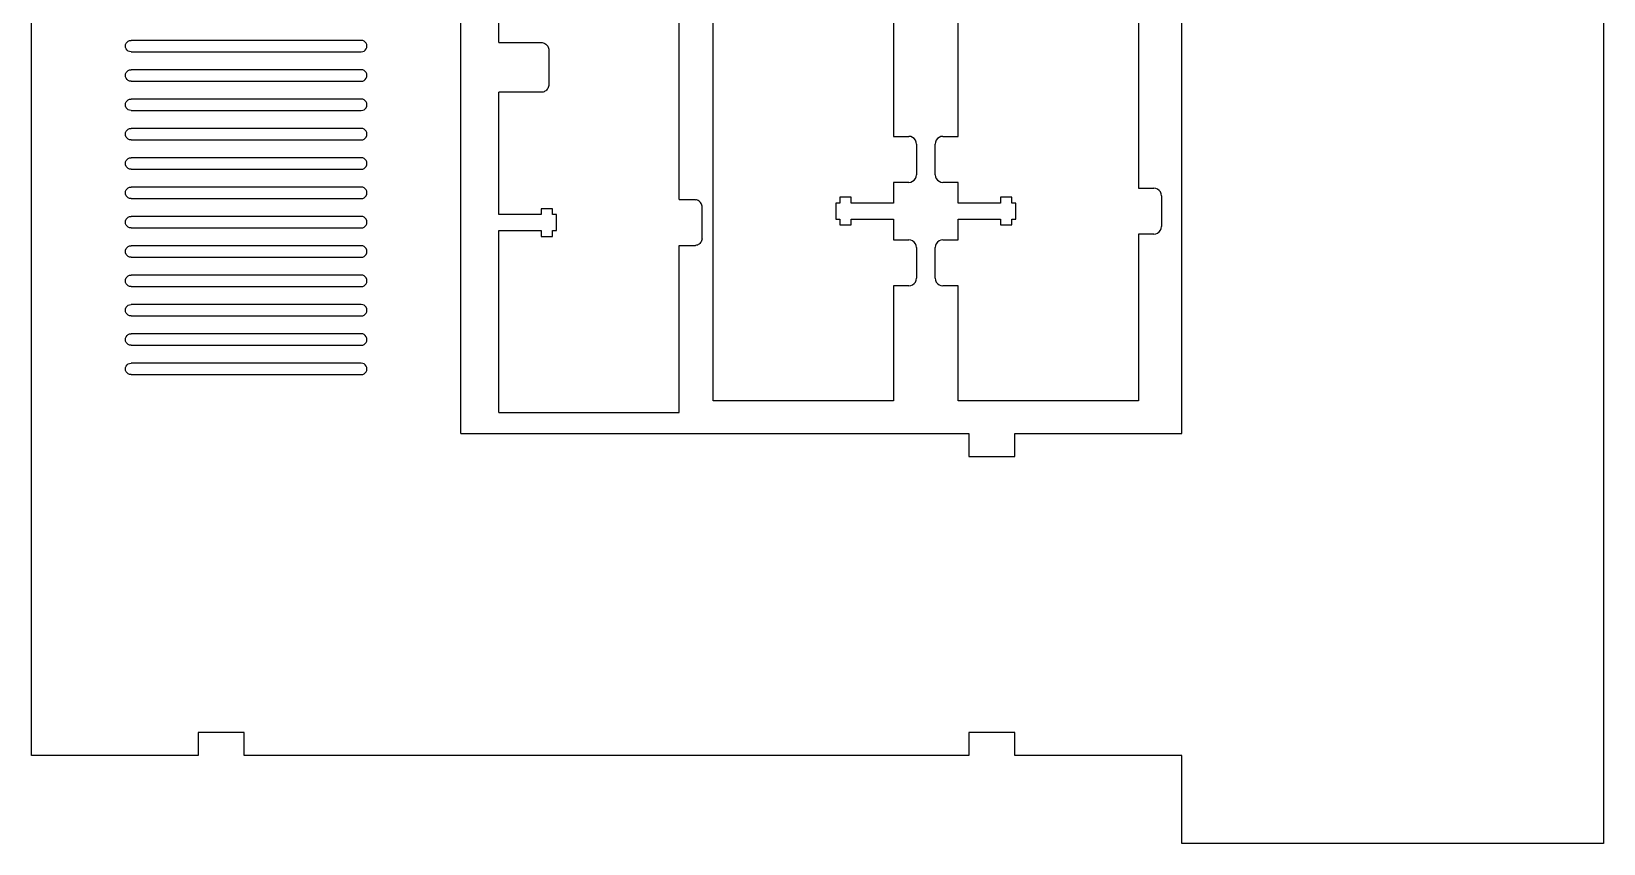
# Model space of a CAD drawing. Header units: metres. Extents: x 1790 to 2200, y -834 to -412.
# Drawn here: x 1790.3 to 2200.3, y -833.7 to -621.8 of the extents above; entities that cross this region are included whole.
import ezdxf

# ---------------------------------------------------------------- set-up
doc = ezdxf.new("R2010")
doc.units = ezdxf.units.M

msp = doc.modelspace()

# ---------------------------------------------------------------- linework, layer by layer
for p, q in [((1790.3, -810.7, 6), (1790.3, -412.2, 6)), ((2200.3, -412.2, 6), (2200.3, -833.7, 6)), ((1902.3, -726.7, 6), (1902.3, -479.2, 6)), ((2090.3, -726.7, 6), (2090.3, -479.2, 6)), ((1814.8, -625.65, 6), (1814.85, -625.27, 6)), ((1814.85, -626.04, 6), (1814.8, -625.65, 6)), ((1814.85, -625.27, 6), (1815, -624.9, 6)), ((1815, -626.4, 6), (1814.85, -626.04, 6)), ((1815, -624.9, 6), (1815.24, -624.59, 6)), ((1815.24, -626.72, 6), (1815, -626.4, 6)), ((1815.24, -624.59, 6), (1815.55, -624.36, 6)), ((1815.55, -626.95, 6), (1815.24, -626.72, 6)), ((1815.55, -624.36, 6), (1815.91, -624.21, 6)), ((1815.91, -627.1, 6), (1815.55, -626.95, 6)), ((1815.91, -624.21, 6), (1816.3, -624.15, 6)), ((1816.3, -627.15, 6), (1815.91, -627.1, 6)), ((1876.3, -624.15, 6), (1816.3, -624.15, 6)), ((1816.3, -627.15, 6), (1876.3, -627.15, 6)), ((1876.69, -624.21, 6), (1876.3, -624.15, 6)), ((1876.3, -627.15, 6), (1876.69, -627.1, 6)), ((1877.05, -624.36, 6), (1876.69, -624.21, 6)), ((1876.69, -627.1, 6), (1877.05, -626.95, 6)), ((1877.36, -624.59, 6), (1877.05, -624.36, 6)), ((1877.05, -626.95, 6), (1877.36, -626.72, 6)), ((1877.6, -624.9, 6), (1877.36, -624.59, 6)), ((1877.36, -626.72, 6), (1877.6, -626.4, 6)), ((1877.75, -625.27, 6), (1877.6, -624.9, 6)), ((1877.6, -626.4, 6), (1877.75, -626.04, 6)), ((1877.8, -625.65, 6), (1877.75, -625.27, 6)), ((1877.75, -626.04, 6), (1877.8, -625.65, 6)), ((1814.8, -633.31, 6), (1814.85, -632.92, 6)), ((1814.85, -633.7, 6), (1814.8, -633.31, 6)), ((1814.85, -632.92, 6), (1815, -632.56, 6)), ((1815, -634.06, 6), (1814.85, -633.7, 6)), ((1815, -632.56, 6), (1815.24, -632.25, 6)), ((1815.24, -634.37, 6), (1815, -634.06, 6)), ((1815.24, -632.25, 6), (1815.55, -632.01, 6)), ((1815.55, -634.61, 6), (1815.24, -634.37, 6)), ((1815.55, -632.01, 6), (1815.91, -631.86, 6)), ((1815.91, -634.76, 6), (1815.55, -634.61, 6)), ((1815.91, -631.86, 6), (1816.3, -631.81, 6)), ((1816.3, -634.81, 6), (1815.91, -634.76, 6)), ((1876.3, -631.81, 6), (1816.3, -631.81, 6)), ((1816.3, -634.81, 6), (1876.3, -634.81, 6)), ((1876.69, -631.86, 6), (1876.3, -631.81, 6)), ((1876.3, -634.81, 6), (1876.69, -634.76, 6)), ((1877.05, -632.01, 6), (1876.69, -631.86, 6)), ((1876.69, -634.76, 6), (1877.05, -634.61, 6)), ((1877.36, -632.25, 6), (1877.05, -632.01, 6)), ((1877.05, -634.61, 6), (1877.36, -634.37, 6)), ((1877.6, -632.56, 6), (1877.36, -632.25, 6)), ((1877.36, -634.37, 6), (1877.6, -634.06, 6)), ((1877.75, -632.92, 6), (1877.6, -632.56, 6)), ((1877.6, -634.06, 6), (1877.75, -633.7, 6)), ((1877.8, -633.31, 6), (1877.75, -632.92, 6)), ((1877.75, -633.7, 6), (1877.8, -633.31, 6)), ((1815.55, -639.67, 6), (1815.91, -639.52, 6)), ((1815.91, -639.52, 6), (1816.3, -639.47, 6)), ((1876.3, -639.47, 6), (1816.3, -639.47, 6)), ((1876.69, -639.52, 6), (1876.3, -639.47, 6)), ((1877.05, -639.67, 6), (1876.69, -639.52, 6)), ((1814.8, -640.97, 6), (1814.85, -640.58, 6)), ((1814.85, -641.35, 6), (1814.8, -640.97, 6)), ((1814.85, -640.58, 6), (1815, -640.22, 6)), ((1815, -641.72, 6), (1814.85, -641.35, 6)), ((1815, -640.22, 6), (1815.24, -639.91, 6)), ((1815.24, -642.03, 6), (1815, -641.72, 6)), ((1815.24, -639.91, 6), (1815.55, -639.67, 6)), ((1815.55, -642.27, 6), (1815.24, -642.03, 6)), ((1815.91, -642.41, 6), (1815.55, -642.27, 6)), ((1816.3, -642.47, 6), (1815.91, -642.41, 6)), ((1816.3, -642.47, 6), (1876.3, -642.47, 6)), ((1876.3, -642.47, 6), (1876.69, -642.41, 6)), ((1876.69, -642.41, 6), (1877.05, -642.27, 6)), ((1877.36, -639.91, 6), (1877.05, -639.67, 6)), ((1877.05, -642.27, 6), (1877.36, -642.03, 6)), ((1877.6, -640.22, 6), (1877.36, -639.91, 6)), ((1877.36, -642.03, 6), (1877.6, -641.72, 6)), ((1877.75, -640.58, 6), (1877.6, -640.22, 6)), ((1877.6, -641.72, 6), (1877.75, -641.35, 6)), ((1877.8, -640.97, 6), (1877.75, -640.58, 6)), ((1877.75, -641.35, 6), (1877.8, -640.97, 6)), ((1815, -647.87, 6), (1815.24, -647.56, 6)), ((1815.24, -647.56, 6), (1815.55, -647.32, 6)), ((1815.55, -647.32, 6), (1815.91, -647.17, 6)), ((1815.91, -647.17, 6), (1816.3, -647.12, 6)), ((1876.3, -647.12, 6), (1816.3, -647.12, 6)), ((1876.69, -647.17, 6), (1876.3, -647.12, 6)), ((1877.05, -647.32, 6), (1876.69, -647.17, 6)), ((1877.36, -647.56, 6), (1877.05, -647.32, 6)), ((1877.6, -647.87, 6), (1877.36, -647.56, 6)), ((1814.8, -648.62, 6), (1814.85, -648.23, 6)), ((1814.85, -649.01, 6), (1814.8, -648.62, 6)), ((1814.85, -648.23, 6), (1815, -647.87, 6)), ((1815, -649.37, 6), (1814.85, -649.01, 6)), ((1815.24, -649.68, 6), (1815, -649.37, 6)), ((1815.55, -649.92, 6), (1815.24, -649.68, 6)), ((1815.91, -650.07, 6), (1815.55, -649.92, 6)), ((1816.3, -650.12, 6), (1815.91, -650.07, 6)), ((1816.3, -650.12, 6), (1876.3, -650.12, 6)), ((1876.3, -650.12, 6), (1876.69, -650.07, 6)), ((1876.69, -650.07, 6), (1877.05, -649.92, 6)), ((1877.05, -649.92, 6), (1877.36, -649.68, 6)), ((1877.36, -649.68, 6), (1877.6, -649.37, 6)), ((1877.75, -648.23, 6), (1877.6, -647.87, 6)), ((1877.6, -649.37, 6), (1877.75, -649.01, 6)), ((1877.8, -648.62, 6), (1877.75, -648.23, 6)), ((1877.75, -649.01, 6), (1877.8, -648.62, 6)), ((1814.8, -656.28, 6), (1814.85, -655.89, 6)), ((1814.85, -655.89, 6), (1815, -655.53, 6)), ((1815, -655.53, 6), (1815.24, -655.22, 6)), ((1815.24, -655.22, 6), (1815.55, -654.98, 6)), ((1815.55, -654.98, 6), (1815.91, -654.83, 6)), ((1815.91, -654.83, 6), (1816.3, -654.78, 6)), ((1876.3, -654.78, 6), (1816.3, -654.78, 6)), ((1876.69, -654.83, 6), (1876.3, -654.78, 6)), ((1877.05, -654.98, 6), (1876.69, -654.83, 6)), ((1877.36, -655.22, 6), (1877.05, -654.98, 6)), ((1877.6, -655.53, 6), (1877.36, -655.22, 6)), ((1877.75, -655.89, 6), (1877.6, -655.53, 6)), ((1877.8, -656.28, 6), (1877.75, -655.89, 6)), ((1814.85, -656.67, 6), (1814.8, -656.28, 6)), ((1815, -657.03, 6), (1814.85, -656.67, 6)), ((1815.24, -657.34, 6), (1815, -657.03, 6)), ((1815.55, -657.58, 6), (1815.24, -657.34, 6)), ((1815.91, -657.73, 6), (1815.55, -657.58, 6)), ((1816.3, -657.78, 6), (1815.91, -657.73, 6)), ((1816.3, -657.78, 6), (1876.3, -657.78, 6)), ((1876.3, -657.78, 6), (1876.69, -657.73, 6)), ((1876.69, -657.73, 6), (1877.05, -657.58, 6)), ((1877.05, -657.58, 6), (1877.36, -657.34, 6)), ((1877.36, -657.34, 6), (1877.6, -657.03, 6)), ((1877.6, -657.03, 6), (1877.75, -656.67, 6)), ((1877.75, -656.67, 6), (1877.8, -656.28, 6)), ((1814.8, -663.93, 6), (1814.85, -663.54, 6)), ((1814.85, -664.32, 6), (1814.8, -663.93, 6)), ((1814.85, -663.54, 6), (1815, -663.18, 6)), ((1815, -663.18, 6), (1815.24, -662.87, 6)), ((1815.24, -662.87, 6), (1815.55, -662.63, 6)), ((1815.55, -662.63, 6), (1815.91, -662.48, 6)), ((1815.91, -662.48, 6), (1816.3, -662.43, 6)), ((1876.3, -662.43, 6), (1816.3, -662.43, 6)), ((1876.69, -662.48, 6), (1876.3, -662.43, 6)), ((1877.05, -662.63, 6), (1876.69, -662.48, 6)), ((1877.36, -662.87, 6), (1877.05, -662.63, 6)), ((1877.6, -663.18, 6), (1877.36, -662.87, 6)), ((1877.75, -663.54, 6), (1877.6, -663.18, 6)), ((1877.8, -663.93, 6), (1877.75, -663.54, 6)), ((1877.75, -664.32, 6), (1877.8, -663.93, 6)), ((1815, -664.68, 6), (1814.85, -664.32, 6)), ((1815.24, -664.99, 6), (1815, -664.68, 6)), ((1815.55, -665.23, 6), (1815.24, -664.99, 6)), ((1815.91, -665.38, 6), (1815.55, -665.23, 6)), ((1816.3, -665.43, 6), (1815.91, -665.38, 6)), ((1816.3, -665.43, 6), (1876.3, -665.43, 6)), ((1876.3, -665.43, 6), (1876.69, -665.38, 6)), ((1876.69, -665.38, 6), (1877.05, -665.23, 6)), ((1877.05, -665.23, 6), (1877.36, -664.99, 6)), ((1877.36, -664.99, 6), (1877.6, -664.68, 6)), ((1877.6, -664.68, 6), (1877.75, -664.32, 6)), ((1814.8, -671.59, 6), (1814.85, -671.2, 6)), ((1814.85, -671.98, 6), (1814.8, -671.59, 6)), ((1814.85, -671.2, 6), (1815, -670.84, 6)), ((1815, -672.34, 6), (1814.85, -671.98, 6)), ((1815, -670.84, 6), (1815.24, -670.53, 6)), ((1815.24, -672.65, 6), (1815, -672.34, 6)), ((1815.24, -670.53, 6), (1815.55, -670.29, 6)), ((1815.55, -670.29, 6), (1815.91, -670.14, 6)), ((1815.91, -670.14, 6), (1816.3, -670.09, 6)), ((1876.3, -670.09, 6), (1816.3, -670.09, 6)), ((1876.69, -670.14, 6), (1876.3, -670.09, 6)), ((1877.05, -670.29, 6), (1876.69, -670.14, 6)), ((1877.36, -670.53, 6), (1877.05, -670.29, 6)), ((1877.6, -670.84, 6), (1877.36, -670.53, 6)), ((1877.36, -672.65, 6), (1877.6, -672.34, 6)), ((1877.75, -671.2, 6), (1877.6, -670.84, 6)), ((1877.6, -672.34, 6), (1877.75, -671.98, 6)), ((1877.8, -671.59, 6), (1877.75, -671.2, 6)), ((1877.75, -671.98, 6), (1877.8, -671.59, 6)), ((1815.55, -672.89, 6), (1815.24, -672.65, 6)), ((1815.91, -673.04, 6), (1815.55, -672.89, 6)), ((1816.3, -673.09, 6), (1815.91, -673.04, 6)), ((1816.3, -673.09, 6), (1876.3, -673.09, 6)), ((1876.3, -673.09, 6), (1876.69, -673.04, 6)), ((1876.69, -673.04, 6), (1877.05, -672.89, 6)), ((1877.05, -672.89, 6), (1877.36, -672.65, 6)), ((1814.8, -679.24, 6), (1814.85, -678.86, 6)), ((1814.85, -679.63, 6), (1814.8, -679.24, 6)), ((1814.85, -678.86, 6), (1815, -678.49, 6)), ((1815, -679.99, 6), (1814.85, -679.63, 6)), ((1815, -678.49, 6), (1815.24, -678.18, 6)), ((1815.24, -680.3, 6), (1815, -679.99, 6)), ((1815.24, -678.18, 6), (1815.55, -677.94, 6)), ((1815.55, -680.54, 6), (1815.24, -680.3, 6)), ((1815.55, -677.94, 6), (1815.91, -677.79, 6)), ((1815.91, -680.69, 6), (1815.55, -680.54, 6)), ((1815.91, -677.79, 6), (1816.3, -677.74, 6)), ((1876.3, -677.74, 6), (1816.3, -677.74, 6)), ((1876.69, -677.79, 6), (1876.3, -677.74, 6)), ((1877.05, -677.94, 6), (1876.69, -677.79, 6)), ((1876.69, -680.69, 6), (1877.05, -680.54, 6)), ((1877.36, -678.18, 6), (1877.05, -677.94, 6)), ((1877.05, -680.54, 6), (1877.36, -680.3, 6)), ((1877.6, -678.49, 6), (1877.36, -678.18, 6)), ((1877.36, -680.3, 6), (1877.6, -679.99, 6)), ((1877.75, -678.86, 6), (1877.6, -678.49, 6)), ((1877.6, -679.99, 6), (1877.75, -679.63, 6)), ((1877.8, -679.24, 6), (1877.75, -678.86, 6)), ((1877.75, -679.63, 6), (1877.8, -679.24, 6)), ((1816.3, -680.74, 6), (1815.91, -680.69, 6)), ((1816.3, -680.74, 6), (1876.3, -680.74, 6)), ((1876.3, -680.74, 6), (1876.69, -680.69, 6)), ((1814.8, -686.9, 6), (1814.85, -686.51, 6)), ((1814.85, -687.29, 6), (1814.8, -686.9, 6)), ((1814.85, -686.51, 6), (1815, -686.15, 6)), ((1815, -687.65, 6), (1814.85, -687.29, 6)), ((1815, -686.15, 6), (1815.24, -685.84, 6)), ((1815.24, -687.96, 6), (1815, -687.65, 6)), ((1815.24, -685.84, 6), (1815.55, -685.6, 6)), ((1815.55, -688.2, 6), (1815.24, -687.96, 6)), ((1815.55, -685.6, 6), (1815.91, -685.45, 6)), ((1815.91, -688.35, 6), (1815.55, -688.2, 6)), ((1815.91, -685.45, 6), (1816.3, -685.4, 6)), ((1816.3, -688.4, 6), (1815.91, -688.35, 6)), ((1876.3, -685.4, 6), (1816.3, -685.4, 6)), ((1816.3, -688.4, 6), (1876.3, -688.4, 6)), ((1876.69, -685.45, 6), (1876.3, -685.4, 6)), ((1876.3, -688.4, 6), (1876.69, -688.35, 6)), ((1877.05, -685.6, 6), (1876.69, -685.45, 6)), ((1876.69, -688.35, 6), (1877.05, -688.2, 6)), ((1877.36, -685.84, 6), (1877.05, -685.6, 6)), ((1877.05, -688.2, 6), (1877.36, -687.96, 6)), ((1877.6, -686.15, 6), (1877.36, -685.84, 6)), ((1877.36, -687.96, 6), (1877.6, -687.65, 6)), ((1877.75, -686.51, 6), (1877.6, -686.15, 6)), ((1877.6, -687.65, 6), (1877.75, -687.29, 6)), ((1877.8, -686.9, 6), (1877.75, -686.51, 6)), ((1877.75, -687.29, 6), (1877.8, -686.9, 6)), ((1814.8, -694.55, 6), (1814.85, -694.17, 6)), ((1814.85, -694.94, 6), (1814.8, -694.55, 6)), ((1814.85, -694.17, 6), (1815, -693.8, 6)), ((1815, -695.3, 6), (1814.85, -694.94, 6)), ((1815, -693.8, 6), (1815.24, -693.49, 6)), ((1815.24, -695.62, 6), (1815, -695.3, 6)), ((1815.24, -693.49, 6), (1815.55, -693.26, 6)), ((1815.55, -695.85, 6), (1815.24, -695.62, 6)), ((1815.55, -693.26, 6), (1815.91, -693.11, 6)), ((1815.91, -696, 6), (1815.55, -695.85, 6)), ((1815.91, -693.11, 6), (1816.3, -693.05, 6)), ((1816.3, -696.05, 6), (1815.91, -696, 6)), ((1876.3, -693.05, 6), (1816.3, -693.05, 6)), ((1816.3, -696.05, 6), (1876.3, -696.05, 6)), ((1876.69, -693.11, 6), (1876.3, -693.05, 6)), ((1876.3, -696.05, 6), (1876.69, -696, 6)), ((1877.05, -693.26, 6), (1876.69, -693.11, 6)), ((1876.69, -696, 6), (1877.05, -695.85, 6)), ((1877.36, -693.49, 6), (1877.05, -693.26, 6)), ((1877.05, -695.85, 6), (1877.36, -695.62, 6)), ((1877.6, -693.8, 6), (1877.36, -693.49, 6)), ((1877.36, -695.62, 6), (1877.6, -695.3, 6)), ((1877.75, -694.17, 6), (1877.6, -693.8, 6)), ((1877.6, -695.3, 6), (1877.75, -694.94, 6)), ((1877.8, -694.55, 6), (1877.75, -694.17, 6)), ((1877.75, -694.94, 6), (1877.8, -694.55, 6)), ((1815.24, -701.15, 6), (1815.55, -700.91, 6)), ((1815.55, -700.91, 6), (1815.91, -700.76, 6)), ((1815.91, -700.76, 6), (1816.3, -700.71, 6)), ((1876.3, -700.71, 6), (1816.3, -700.71, 6)), ((1876.69, -700.76, 6), (1876.3, -700.71, 6)), ((1877.05, -700.91, 6), (1876.69, -700.76, 6)), ((1877.36, -701.15, 6), (1877.05, -700.91, 6)), ((1814.8, -702.21, 6), (1814.85, -701.82, 6)), ((1814.85, -702.6, 6), (1814.8, -702.21, 6)), ((1814.85, -701.82, 6), (1815, -701.46, 6)), ((1815, -702.96, 6), (1814.85, -702.6, 6)), ((1815, -701.46, 6), (1815.24, -701.15, 6)), ((1815.24, -703.27, 6), (1815, -702.96, 6)), ((1815.55, -703.51, 6), (1815.24, -703.27, 6)), ((1815.91, -703.66, 6), (1815.55, -703.51, 6)), ((1816.3, -703.71, 6), (1815.91, -703.66, 6)), ((1816.3, -703.71, 6), (1876.3, -703.71, 6)), ((1876.3, -703.71, 6), (1876.69, -703.66, 6)), ((1876.69, -703.66, 6), (1877.05, -703.51, 6)), ((1877.05, -703.51, 6), (1877.36, -703.27, 6)), ((1877.6, -701.46, 6), (1877.36, -701.15, 6)), ((1877.36, -703.27, 6), (1877.6, -702.96, 6)), ((1877.75, -701.82, 6), (1877.6, -701.46, 6)), ((1877.6, -702.96, 6), (1877.75, -702.6, 6)), ((1877.8, -702.21, 6), (1877.75, -701.82, 6)), ((1877.75, -702.6, 6), (1877.8, -702.21, 6)), ((1814.85, -709.48, 6), (1815, -709.12, 6)), ((1815, -709.12, 6), (1815.24, -708.81, 6)), ((1815.24, -708.81, 6), (1815.55, -708.57, 6)), ((1815.55, -708.57, 6), (1815.91, -708.42, 6)), ((1815.91, -708.42, 6), (1816.3, -708.37, 6)), ((1876.3, -708.37, 6), (1816.3, -708.37, 6)), ((1876.69, -708.42, 6), (1876.3, -708.37, 6)), ((1877.05, -708.57, 6), (1876.69, -708.42, 6)), ((1877.36, -708.81, 6), (1877.05, -708.57, 6)), ((1877.6, -709.12, 6), (1877.36, -708.81, 6)), ((1877.75, -709.48, 6), (1877.6, -709.12, 6)), ((1814.8, -709.87, 6), (1814.85, -709.48, 6)), ((1814.85, -710.25, 6), (1814.8, -709.87, 6)), ((1815, -710.62, 6), (1814.85, -710.25, 6)), ((1815.24, -710.93, 6), (1815, -710.62, 6)), ((1815.55, -711.16, 6), (1815.24, -710.93, 6)), ((1815.91, -711.31, 6), (1815.55, -711.16, 6)), ((1816.3, -711.37, 6), (1815.91, -711.31, 6)), ((1816.3, -711.37, 6), (1876.3, -711.37, 6)), ((1876.3, -711.37, 6), (1876.69, -711.31, 6)), ((1876.69, -711.31, 6), (1877.05, -711.16, 6)), ((1877.05, -711.16, 6), (1877.36, -710.93, 6)), ((1877.36, -710.93, 6), (1877.6, -710.62, 6)), ((1877.6, -710.62, 6), (1877.75, -710.25, 6)), ((1877.8, -709.87, 6), (1877.75, -709.48, 6)), ((1877.75, -710.25, 6), (1877.8, -709.87, 6)), ((1902.3, -726.7, 6), (2034.8, -726.7, 6)), ((2034.8, -726.7, 6), (2034.8, -732.7, 6)), ((2046.8, -732.7, 6), (2046.8, -726.7, 6)), ((2046.8, -726.7, 6), (2090.3, -726.7, 6)), ((2034.8, -732.7, 6), (2046.8, -732.7, 6)), ((1845.8, -804.7, 6), (1833.8, -804.7, 6)), ((1833.8, -804.7, 6), (1833.8, -810.7, 6)), ((1845.8, -810.7, 6), (1845.8, -804.7, 6)), ((2046.8, -804.7, 6), (2034.8, -804.7, 6)), ((2034.8, -804.7, 6), (2034.8, -810.7, 6)), ((2046.8, -810.7, 6), (2046.8, -804.7, 6)), ((1833.8, -810.7, 6), (1790.3, -810.7, 6)), ((2034.8, -810.7, 6), (1845.8, -810.7, 6)), ((2090.3, -810.7, 6), (2046.8, -810.7, 6)), ((2090.3, -833.7, 6), (2090.3, -810.7, 6)), ((2200.3, -833.7, 6), (2090.3, -833.7, 6))]:
    msp.add_line(p, q)
at = {"layer": '1'}
for p, q in [((2015.11, -487.2, 6), (2015.11, -649.2, 6)), ((1968.11, -718.2, 6), (1968.11, -612.2, 6)), ((2015.11, -649.2, 6), (2017.11, -649.2, 6)), ((2017.11, -649.2, 6), (2019.11, -649.2, 6)), ((2019.63, -649.27, 6), (2019.11, -649.2, 6)), ((2020.11, -649.47, 6), (2019.63, -649.27, 6)), ((2020.53, -649.79, 6), (2020.11, -649.47, 6)), ((2020.85, -650.2, 6), (2020.53, -649.79, 6)), ((2021.05, -650.68, 6), (2020.85, -650.2, 6)), ((2021.11, -651.2, 6), (2021.05, -650.68, 6)), ((2021.11, -651.2, 6), (2021.11, -659.2, 6)), ((2020.85, -660.2, 6), (2021.05, -659.72, 6)), ((2021.05, -659.72, 6), (2021.11, -659.2, 6)), ((2015.11, -661.2, 6), (2015.11, -666.6, 6)), ((2017.11, -661.2, 6), (2015.11, -661.2, 6)), ((2019.11, -661.2, 6), (2017.11, -661.2, 6)), ((2019.11, -661.2, 6), (2019.63, -661.13, 6)), ((2019.63, -661.13, 6), (2020.11, -660.93, 6)), ((2020.11, -660.93, 6), (2020.53, -660.61, 6)), ((2020.53, -660.61, 6), (2020.85, -660.2, 6)), ((2000.11, -666.6, 6), (2000.11, -670.8, 6)), ((2001.11, -666.6, 6), (2000.11, -666.6, 6)), ((2001.11, -665.1, 6), (2001.11, -666.6, 6)), ((2004.11, -665.1, 6), (2001.11, -665.1, 6)), ((2004.11, -666.6, 6), (2004.11, -665.1, 6)), ((2015.11, -666.6, 6), (2004.11, -666.6, 6)), ((2000.11, -670.8, 6), (2001.11, -670.8, 6)), ((2001.11, -670.8, 6), (2001.11, -672.3, 6)), ((2001.11, -672.3, 6), (2004.11, -672.3, 6)), ((2004.11, -670.8, 6), (2015.11, -670.8, 6)), ((2004.11, -672.3, 6), (2004.11, -670.8, 6)), ((2015.11, -670.8, 6), (2015.11, -676.2, 6)), ((2015.11, -676.2, 6), (2017.11, -676.2, 6)), ((2017.11, -676.2, 6), (2019.11, -676.2, 6)), ((2019.63, -676.27, 6), (2019.11, -676.2, 6)), ((2020.11, -676.47, 6), (2019.63, -676.27, 6)), ((2020.53, -676.79, 6), (2020.11, -676.47, 6)), ((2020.85, -677.2, 6), (2020.53, -676.79, 6)), ((2021.05, -677.68, 6), (2020.85, -677.2, 6)), ((2021.11, -678.2, 6), (2021.05, -677.68, 6)), ((2021.11, -678.2, 6), (2021.11, -686.2, 6)), ((2015.11, -688.2, 6), (2015.11, -718.2, 6)), ((2017.11, -688.2, 6), (2015.11, -688.2, 6)), ((2019.11, -688.2, 6), (2017.11, -688.2, 6)), ((2019.11, -688.2, 6), (2019.63, -688.13, 6)), ((2019.63, -688.13, 6), (2020.11, -687.93, 6)), ((2020.11, -687.93, 6), (2020.53, -687.61, 6)), ((2020.53, -687.61, 6), (2020.85, -687.2, 6)), ((2020.85, -687.2, 6), (2021.05, -686.72, 6)), ((2021.05, -686.72, 6), (2021.11, -686.2, 6)), ((2015.11, -718.2, 6), (1968.11, -718.2, 6))]:
    msp.add_line(p, q, dxfattribs=at)
at = {"layer": '2'}
for p, q in [((1959.21, -665.7, 6), (1959.21, -414.2, 6)), ((1912.21, -624.7, 6), (1912.21, -572.7, 6)), ((1912.21, -624.7, 6), (1923.21, -624.7, 6)), ((1923.21, -624.7, 6), (1923.48, -624.72, 6)), ((1923.48, -624.72, 6), (1923.73, -624.77, 6)), ((1923.73, -624.77, 6), (1923.98, -624.85, 6)), ((1923.98, -624.85, 6), (1924.21, -624.97, 6)), ((1924.21, -624.97, 6), (1924.43, -625.11, 6)), ((1924.43, -625.11, 6), (1924.63, -625.29, 6)), ((1924.63, -625.29, 6), (1924.8, -625.48, 6)), ((1924.8, -625.48, 6), (1924.95, -625.7, 6)), ((1924.95, -625.7, 6), (1925.06, -625.93, 6)), ((1925.06, -625.93, 6), (1925.15, -626.18, 6)), ((1925.15, -626.18, 6), (1925.2, -626.44, 6)), ((1925.2, -626.44, 6), (1925.21, -626.7, 6)), ((1925.21, -626.7, 6), (1925.21, -635.7, 6)), ((1912.21, -669.6, 6), (1912.21, -637.7, 6)), ((1923.21, -637.7, 6), (1912.21, -637.7, 6)), ((1923.48, -637.68, 6), (1923.21, -637.7, 6)), ((1923.73, -637.63, 6), (1923.48, -637.68, 6)), ((1923.98, -637.55, 6), (1923.73, -637.63, 6)), ((1924.21, -637.43, 6), (1923.98, -637.55, 6)), ((1924.43, -637.29, 6), (1924.21, -637.43, 6)), ((1924.63, -637.11, 6), (1924.43, -637.29, 6)), ((1924.8, -636.92, 6), (1924.63, -637.11, 6)), ((1924.95, -636.7, 6), (1924.8, -636.92, 6)), ((1925.06, -636.47, 6), (1924.95, -636.7, 6)), ((1925.15, -636.22, 6), (1925.06, -636.47, 6)), ((1925.2, -635.96, 6), (1925.15, -636.22, 6)), ((1925.21, -635.7, 6), (1925.2, -635.96, 6)), ((1923.21, -668.1, 6), (1923.21, -669.6, 6)), ((1926.21, -668.1, 6), (1923.21, -668.1, 6)), ((1926.21, -669.6, 6), (1926.21, -668.1, 6)), ((1959.21, -665.7, 6), (1963.21, -665.7, 6)), ((1963.21, -665.7, 6), (1963.48, -665.72, 6)), ((1963.73, -665.77, 6), (1963.48, -665.72, 6)), ((1963.98, -665.85, 6), (1963.73, -665.77, 6)), ((1964.21, -665.97, 6), (1963.98, -665.85, 6)), ((1964.43, -666.11, 6), (1964.21, -665.97, 6)), ((1964.63, -666.29, 6), (1964.43, -666.11, 6)), ((1964.8, -666.48, 6), (1964.63, -666.29, 6)), ((1964.95, -666.7, 6), (1964.8, -666.48, 6)), ((1965.06, -666.93, 6), (1964.95, -666.7, 6)), ((1965.15, -667.18, 6), (1965.06, -666.93, 6)), ((1965.2, -667.44, 6), (1965.15, -667.18, 6)), ((1965.21, -667.7, 6), (1965.2, -667.44, 6)), ((1965.21, -675.7, 6), (1965.21, -667.7, 6)), ((1923.21, -669.6, 6), (1912.21, -669.6, 6)), ((1927.21, -669.6, 6), (1926.21, -669.6, 6)), ((1927.21, -673.8, 6), (1927.21, -669.6, 6)), ((1912.21, -721.2, 6), (1912.21, -673.8, 6)), ((1912.21, -673.8, 6), (1923.21, -673.8, 6)), ((1923.21, -673.8, 6), (1923.21, -675.3, 6)), ((1923.21, -675.3, 6), (1926.21, -675.3, 6)), ((1926.21, -675.3, 6), (1926.21, -673.8, 6)), ((1926.21, -673.8, 6), (1927.21, -673.8, 6)), ((1965.06, -676.47, 6), (1964.95, -676.7, 6)), ((1965.15, -676.22, 6), (1965.06, -676.47, 6)), ((1965.2, -675.96, 6), (1965.15, -676.22, 6)), ((1965.2, -675.96, 6), (1965.21, -675.7, 6)), ((1959.21, -677.7, 6), (1963.21, -677.7, 6)), ((1959.21, -721.2, 6), (1959.21, -677.7, 6)), ((1963.21, -677.7, 6), (1963.48, -677.68, 6)), ((1963.73, -677.63, 6), (1963.48, -677.68, 6)), ((1963.98, -677.55, 6), (1963.73, -677.63, 6)), ((1964.21, -677.43, 6), (1963.98, -677.55, 6)), ((1964.43, -677.29, 6), (1964.21, -677.43, 6)), ((1964.63, -677.11, 6), (1964.43, -677.29, 6)), ((1964.8, -676.92, 6), (1964.63, -677.11, 6)), ((1964.95, -676.7, 6), (1964.8, -676.92, 6)), ((1912.21, -721.2, 6), (1959.21, -721.2, 6))]:
    msp.add_line(p, q, dxfattribs=at)
at = {"layer": '3'}
for p, q in [((2079.01, -473.7, 6), (2079.01, -662.7, 6)), ((2032.01, -649.2, 6), (2032.01, -487.2, 6)), ((2026.08, -650.68, 6), (2026.01, -651.2, 6)), ((2026.01, -659.2, 6), (2026.01, -651.2, 6)), ((2026.28, -650.2, 6), (2026.08, -650.68, 6)), ((2026.6, -649.79, 6), (2026.28, -650.2, 6)), ((2027.01, -649.47, 6), (2026.6, -649.79, 6)), ((2027.5, -649.27, 6), (2027.01, -649.47, 6)), ((2028.01, -649.2, 6), (2027.5, -649.27, 6)), ((2028.01, -649.2, 6), (2030.01, -649.2, 6)), ((2030.01, -649.2, 6), (2032.01, -649.2, 6)), ((2026.01, -659.2, 6), (2026.08, -659.72, 6)), ((2026.08, -659.72, 6), (2026.28, -660.2, 6)), ((2026.28, -660.2, 6), (2026.6, -660.61, 6)), ((2026.6, -660.61, 6), (2027.01, -660.93, 6)), ((2027.01, -660.93, 6), (2027.5, -661.13, 6)), ((2027.5, -661.13, 6), (2028.01, -661.2, 6)), ((2030.01, -661.2, 6), (2028.01, -661.2, 6)), ((2032.01, -661.2, 6), (2030.01, -661.2, 6)), ((2032.01, -666.6, 6), (2032.01, -661.2, 6)), ((2079.01, -662.7, 6), (2083.01, -662.7, 6)), ((2083.53, -662.77, 6), (2083.01, -662.7, 6)), ((2084.01, -662.97, 6), (2083.53, -662.77, 6)), ((2084.43, -663.29, 6), (2084.01, -662.97, 6)), ((2084.75, -663.7, 6), (2084.43, -663.29, 6)), ((2084.95, -664.18, 6), (2084.75, -663.7, 6)), ((2085.01, -664.7, 6), (2084.95, -664.18, 6)), ((2043.01, -666.6, 6), (2032.01, -666.6, 6)), ((2043.01, -665.1, 6), (2043.01, -666.6, 6)), ((2046.01, -665.1, 6), (2043.01, -665.1, 6)), ((2046.01, -666.6, 6), (2046.01, -665.1, 6)), ((2047.01, -666.6, 6), (2046.01, -666.6, 6)), ((2047.01, -670.8, 6), (2047.01, -666.6, 6)), ((2085.01, -664.7, 6), (2085.01, -672.7, 6)), ((2032.01, -670.8, 6), (2043.01, -670.8, 6)), ((2032.01, -676.2, 6), (2032.01, -670.8, 6)), ((2043.01, -670.8, 6), (2043.01, -672.3, 6)), ((2043.01, -672.3, 6), (2046.01, -672.3, 6)), ((2046.01, -670.8, 6), (2047.01, -670.8, 6)), ((2046.01, -672.3, 6), (2046.01, -670.8, 6)), ((2027.01, -676.47, 6), (2026.6, -676.79, 6)), ((2027.5, -676.27, 6), (2027.01, -676.47, 6)), ((2028.01, -676.2, 6), (2027.5, -676.27, 6)), ((2028.01, -676.2, 6), (2030.01, -676.2, 6)), ((2030.01, -676.2, 6), (2032.01, -676.2, 6)), ((2079.01, -674.7, 6), (2079.01, -718.2, 6)), ((2083.01, -674.7, 6), (2079.01, -674.7, 6)), ((2083.01, -674.7, 6), (2083.53, -674.63, 6)), ((2083.53, -674.63, 6), (2084.01, -674.43, 6)), ((2084.01, -674.43, 6), (2084.43, -674.11, 6)), ((2084.43, -674.11, 6), (2084.75, -673.7, 6)), ((2084.75, -673.7, 6), (2084.95, -673.22, 6)), ((2084.95, -673.22, 6), (2085.01, -672.7, 6)), ((2026.08, -677.68, 6), (2026.01, -678.2, 6)), ((2026.01, -686.2, 6), (2026.01, -678.2, 6)), ((2026.28, -677.2, 6), (2026.08, -677.68, 6)), ((2026.6, -676.79, 6), (2026.28, -677.2, 6)), ((2026.01, -686.2, 6), (2026.08, -686.72, 6)), ((2026.08, -686.72, 6), (2026.28, -687.2, 6)), ((2026.28, -687.2, 6), (2026.6, -687.61, 6)), ((2026.6, -687.61, 6), (2027.01, -687.93, 6)), ((2027.01, -687.93, 6), (2027.5, -688.13, 6)), ((2027.5, -688.13, 6), (2028.01, -688.2, 6)), ((2030.01, -688.2, 6), (2028.01, -688.2, 6)), ((2032.01, -688.2, 6), (2030.01, -688.2, 6)), ((2032.01, -718.2, 6), (2032.01, -688.2, 6)), ((2079.01, -718.2, 6), (2032.01, -718.2, 6))]:
    msp.add_line(p, q, dxfattribs=at)

doc.saveas('drawing.dxf')
